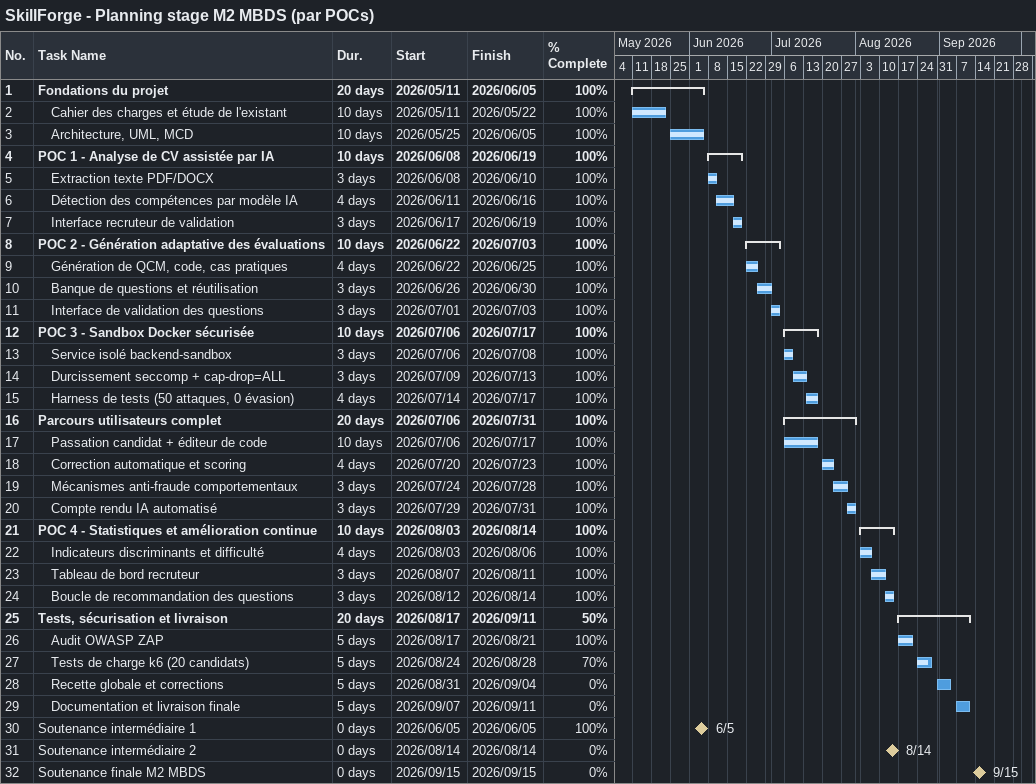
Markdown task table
SkillForge - Planning stage M2 MBDS (par POCs)

| ID | Level | Task | Duration | Start | Finish | % complete |
|---|---|---|---|---|---|---|
| 1 | 1 | **Fondations du projet** | 20d | 2026-05-11 | 2026-06-05 | 100 |
| 2 | 2 | Cahier des charges et étude de l'existant | 10d | 2026-05-11 | 2026-05-22 | 100 |
| 3 | 2 | Architecture, UML, MCD | 10d | 2026-05-25 | 2026-06-05 | 100 |
| 4 | 1 | **POC 1 - Analyse de CV assistée par IA** | 10d | 2026-06-08 | 2026-06-19 | 100 |
| 5 | 2 | Extraction texte PDF/DOCX | 3d | 2026-06-08 | 2026-06-10 | 100 |
| 6 | 2 | Détection des compétences par modèle IA | 4d | 2026-06-11 | 2026-06-16 | 100 |
| 7 | 2 | Interface recruteur de validation | 3d | 2026-06-17 | 2026-06-19 | 100 |
| 8 | 1 | **POC 2 - Génération adaptative des évaluations** | 10d | 2026-06-22 | 2026-07-03 | 100 |
| 9 | 2 | Génération de QCM, code, cas pratiques | 4d | 2026-06-22 | 2026-06-25 | 100 |
| 10 | 2 | Banque de questions et réutilisation | 3d | 2026-06-26 | 2026-06-30 | 100 |
| 11 | 2 | Interface de validation des questions | 3d | 2026-07-01 | 2026-07-03 | 100 |
| 12 | 1 | **POC 3 - Sandbox Docker sécurisée** | 10d | 2026-07-06 | 2026-07-17 | 100 |
| 13 | 2 | Service isolé backend-sandbox | 3d | 2026-07-06 | 2026-07-08 | 100 |
| 14 | 2 | Durcissement seccomp + cap-drop=ALL | 3d | 2026-07-09 | 2026-07-13 | 100 |
| 15 | 2 | Harness de tests (50 attaques, 0 évasion) | 4d | 2026-07-14 | 2026-07-17 | 100 |
| 16 | 1 | **Parcours utilisateurs complet** | 20d | 2026-07-06 | 2026-07-31 | 100 |
| 17 | 2 | Passation candidat + éditeur de code | 10d | 2026-07-06 | 2026-07-17 | 100 |
| 18 | 2 | Correction automatique et scoring | 4d | 2026-07-20 | 2026-07-23 | 100 |
| 19 | 2 | Mécanismes anti-fraude comportementaux | 3d | 2026-07-24 | 2026-07-28 | 100 |
| 20 | 2 | Compte rendu IA automatisé | 3d | 2026-07-29 | 2026-07-31 | 100 |
| 21 | 1 | **POC 4 - Statistiques et amélioration continue** | 10d | 2026-08-03 | 2026-08-14 | 100 |
| 22 | 2 | Indicateurs discriminants et difficulté | 4d | 2026-08-03 | 2026-08-06 | 100 |
| 23 | 2 | Tableau de bord recruteur | 3d | 2026-08-07 | 2026-08-11 | 100 |
| 24 | 2 | Boucle de recommandation des questions | 3d | 2026-08-12 | 2026-08-14 | 100 |
| 25 | 1 | **Tests, sécurisation et livraison** | 20d | 2026-08-17 | 2026-09-11 | 50 |
| 26 | 2 | Audit OWASP ZAP | 5d | 2026-08-17 | 2026-08-21 | 100 |
| 27 | 2 | Tests de charge k6 (20 candidats) | 5d | 2026-08-24 | 2026-08-28 | 70 |
| 28 | 2 | Recette globale et corrections | 5d | 2026-08-31 | 2026-09-04 | 0 |
| 29 | 2 | Documentation et livraison finale | 5d | 2026-09-07 | 2026-09-11 | 0 |
| 30 | 1 | Soutenance intermédiaire 1 | 0d | 2026-06-05 | 2026-06-05 | 100 |
| 31 | 1 | Soutenance intermédiaire 2 | 0d | 2026-08-14 | 2026-08-14 | 0 |
| 32 | 1 | Soutenance finale M2 MBDS | 0d | 2026-09-15 | 2026-09-15 | 0 |
